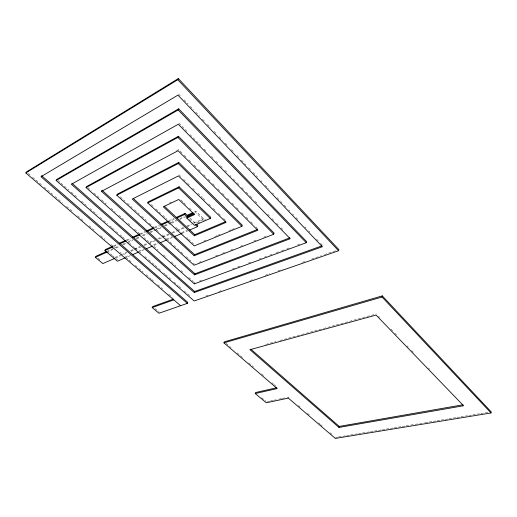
<?xml version="1.0" encoding="UTF-8"?>
<svg xmlns="http://www.w3.org/2000/svg" width="517" height="517" viewBox="0 0 517 517"><rect width="100%" height="100%" fill="white"/><g stroke="black" fill="none" stroke-linecap="round" stroke-linejoin="round"><path stroke-width="0.39" stroke-dasharray="2.58 1.94" d="M288.324 398.096L288.602 397.088L285.462 397.76M189.868 217.961L195.368 223.163L203.2 219.744L203.653 218.646L195.956 211.266L193.746 212.261M195.956 211.266L195.491 212.364L203.2 219.744M176.491 150.712L178.617 149.587L182.029 152.993M169.408 203.026L171.515 202.031M113.456 245.892L117.107 244.237M125.877 240.263L130.265 238.272M139.764 233.962L144.883 231.648M154.383 227.338L158.764 225.347M169.001 220.714L174.113 218.394M113.507 246.674L117.895 244.69M126.775 240.676L130.853 238.828M140.488 234.466L145.477 232.211M154.686 228.049L159.785 225.742M174.184 219.227L169.382 221.399L172.29 224.094M106.916 251.352L114.276 248.037M115.013 247.708L118.69 246.047M122.367 244.392L125.314 243.068M128.255 241.743L132.669 239.752M136.352 238.098L139.293 236.773M142.233 235.448L146.654 233.464M149.594 232.139L155.481 229.483M156.218 229.154L161.369 226.834M164.309 225.509L170.196 222.859M170.933 222.53L176.084 220.21M179.767 218.555L184.181 216.565M113.061 249.388L107.937 251.689L111.982 255.127M115.982 248.076L119.64 246.428M123.298 244.787L132.811 240.515M136.469 238.873L140.126 237.232M143.047 235.914L147.442 233.942M150.363 232.631L162.067 227.377M164.994 226.058L170.849 223.428M171.579 223.105L176.698 220.804M179.625 219.486L186.941 216.203M115.142 257.401L120.306 255.139M121.043 254.816L126.943 252.238M130.633 250.622L133.58 249.33M134.317 249.007L140.223 246.422M143.907 244.806L146.86 243.513M149.807 242.221L154.234 240.289M157.924 238.673L161.608 237.057M162.351 236.734L168.988 233.826M171.935 232.534L176.362 230.595M177.098 230.272L183.735 227.37M186.689 226.078L191.116 224.139M194.062 222.846L203.653 218.646M115.453 258.073L120.629 255.812M123.589 254.519L127.292 252.903M130.988 251.288L133.948 249.995M134.691 249.672L140.611 247.087M144.308 245.472L148.011 243.856M148.747 243.533L155.41 240.618M159.113 239.003L162.073 237.71M162.81 237.387L169.473 234.479M172.432 233.186L176.872 231.248M177.609 230.925L184.272 228.016M187.232 226.724L191.671 224.779M197.791 223.001L199.943 222.064M203.543 220.494L205.701 219.557M125.34 256.981L129.043 255.379M138.666 251.21L143.112 249.291M153.478 244.806L157.924 242.88M166.81 239.035L171.993 236.792M181.622 232.624L186.805 230.382M130.497 255.579L126.09 257.479L128.526 259.573M144.198 249.659L139.416 251.727L141.231 253.317M153.904 245.472L158.202 243.617M172.555 237.419L167.437 239.623L173.318 244.961M188.382 230.582L182.184 233.257L183.89 234.841M203.62 241.161L205.856 240.243M214.781 236.56L217.011 235.642M217.76 235.332L219.99 234.414M228.915 230.731L231.151 229.813M231.894 229.509L234.123 228.585M199 262.423L201.255 261.544M215.524 255.98L217.773 255.101M222.284 253.343L224.533 252.464M230.543 250.118L234.298 248.651M240.308 246.305L242.563 245.426M253.828 241.032L256.083 240.153M263.592 237.219L265.848 236.34M199.297 281.132L201.565 280.298M232.553 268.872L234.815 268.039M237.839 266.921L240.108 266.087M248.418 263.024L250.687 262.19M258.998 259.12L261.266 258.287M264.29 257.175L266.559 256.335M269.583 255.224L271.845 254.383M276.382 252.716L278.65 251.876M281.675 250.764L283.936 249.931M286.961 248.813L289.229 247.979M297.54 244.916L299.808 244.076M205.96 295.976L208.241 295.181M218.872 291.472L221.153 290.677M250.008 280.602L254.564 279.012M265.195 275.303L269.751 273.713M278.107 270.798L282.663 269.202M302.406 262.313L304.687 261.518M311.518 259.133L321.393 255.689M324.43 254.623L336.58 250.383M265.848 344.38L275.962 341.595M279.852 340.522L376.337 313.942M267.386 401.638L269.745 401.134M270.533 400.966L272.886 400.455M273.674 400.287L278.392 399.279M279.174 399.111L281.532 398.607M282.321 398.439L284.673 397.928M335.578 437.44L337.956 437.046M338.751 436.917L341.924 436.393M342.719 436.264L345.892 435.741M346.687 435.611L349.867 435.088M350.655 434.959L353.835 434.435M354.63 434.306L357.803 433.782M358.598 433.653L361.771 433.13M362.566 433L365.739 432.477M366.534 432.348L369.707 431.824M370.502 431.695L373.675 431.172M374.47 431.042L377.643 430.519M378.438 430.39L381.617 429.866M382.406 429.737L385.585 429.213M386.373 429.078L389.553 428.561M390.348 428.425L393.521 427.908M394.316 427.772L397.489 427.255M398.284 427.12L401.457 426.596M402.252 426.467L405.425 425.943M406.22 425.814L424.476 422.809M425.271 422.68L428.444 422.156M429.239 422.027L432.412 421.504M433.207 421.374L436.38 420.851M437.175 420.722L440.348 420.198M441.143 420.069L444.316 419.546M445.111 419.416L448.291 418.893M449.079 418.764L452.259 418.24M453.054 418.111L456.227 417.587M457.022 417.458L460.195 416.935M460.99 416.805L464.163 416.282M464.957 416.153L468.131 415.629M468.925 415.5L472.099 414.977M472.893 414.847L476.067 414.324M476.861 414.195L480.034 413.671M480.829 413.542L488.772 412.23M155.074 308.643L159.378 312.236M261.68 397.689L265.984 401.289M98.172 258.242L99.897 259.683M112.564 255.618L117.437 259.767M28.312 173.486L30.141 175.056M32.571 177.144L41.703 184.989M44.132 187.076L52.656 194.398M55.086 196.486L62.389 202.761M66.648 206.419L73.343 212.17M77.602 215.828L83.689 221.056M89.17 225.761L94.036 229.942M100.731 235.694L104.99 239.352M111.077 244.58L114.709 247.701M120.099 252.335L121.295 253.362M129.134 260.096L131.57 262.19M135.228 265.331L138.278 267.948M138.886 268.472L141.322 270.565M141.929 271.089L143.151 272.136M146.195 274.753L151.074 278.941M151.681 279.464L153.51 281.035M157.775 284.699L162.648 288.887M168.742 294.121L172.4 297.262M226.142 343.43L231.034 347.631M237.148 352.885L242.654 357.615M248.767 362.869L253.66 367.07M261.608 373.901L263.444 375.478M272.007 382.832L273.235 383.879M273.842 384.409L276.899 387.033M298.367 405.47L300.196 407.047M307.518 413.335L309.347 414.905M318.498 422.764L320.327 424.341M320.934 424.864L322.156 425.911M330.085 432.723L331.914 434.293M57.949 180.498L60.366 182.611M60.967 183.134L68.813 189.998M71.23 192.111L77.873 197.914M81.492 201.081L86.326 205.307M89.945 208.474L97.19 214.807M100.208 217.45L107.452 223.783M109.869 225.89L111.678 227.474M112.286 228.003L115.905 231.17M116.512 231.7L117.714 232.753M120.131 234.867L121.941 236.45M122.548 236.98L124.358 238.563M129.78 243.307L130.988 244.36M133.392 246.46L134.601 247.514M135.202 248.044L137.606 250.15M144.87 256.497L147.901 259.146M148.508 259.676L151.539 262.326M152.14 262.856L154.57 264.975M155.171 265.505L161.233 270.805M163.656 272.924L164.871 273.984M165.479 274.514L170.933 279.283M173.964 281.933L178.203 285.642M178.811 286.172L180.633 287.762M184.265 290.942L190.327 296.241M87.838 187.581L91.431 190.779M93.823 192.906L99.206 197.701M101.603 199.833L106.386 204.099M111.174 208.357L115.362 212.093M118.955 215.285L123.737 219.551M127.925 223.279L130.917 225.942M134.51 229.141L139.894 233.936M143.952 237.555L146.266 239.61M146.841 240.121L150.88 243.72M153.795 246.312L158.008 250.073M163.437 254.9L167.049 258.119M171.269 261.873L176.09 266.171M180.905 270.462L183.315 272.608M188.737 277.435L193.558 281.733M120.299 196.835L125.043 201.139M127.415 203.291L132.158 207.601M134.53 209.753L139.273 214.057M141.645 216.209L146.389 220.513M149.348 223.202L153.497 226.969M156.425 229.626L159.32 232.256M162.222 234.886L166.28 238.576M173.906 245.497L176.846 248.166M177.434 248.703L180.375 251.372M180.963 251.902L183.91 254.571M186.262 256.71L190.967 260.982M193.319 263.114L194.495 264.181M151.184 204.545L153.53 206.722M155.882 208.894L160.574 213.243M162.926 215.421L167.036 219.227M175.786 227.331L178.695 230.026M186.734 237.471L187.871 238.524M188.44 239.048L191.284 241.685M191.852 242.208L193.558 243.791M189.403 219.046L192.712 222.174M193.261 222.691L194.36 223.738M180.931 199.982L183.186 202.141M183.748 202.677L186.566 205.372M189.39 208.067L191.645 210.225M178.94 174.811L180.659 176.491M183.522 179.289L186.96 182.65M187.535 183.212L190.398 186.01M192.686 188.253L194.98 190.489M197.843 193.287L202.431 197.765M203 198.328L205.863 201.126M208.732 203.924L211.02 206.167M213.314 208.403L216.177 211.201M218.471 213.443L220.759 215.679M223.628 218.484L226.491 221.282M184.304 155.268L186.572 157.543M188.847 159.818L191.122 162.086M193.965 164.929L196.234 167.204M198.509 169.479L200.783 171.754M203.62 174.591L205.327 176.297M208.17 179.141L210.445 181.415M212.713 183.69L214.988 185.958M217.831 188.802L219.538 190.508M222.375 193.352L224.649 195.626M227.493 198.463L229.199 200.169M232.036 203.013L233.742 204.719M236.586 207.563L238.292 209.269M241.697 212.674L243.404 214.381M246.247 217.224L247.953 218.93M250.79 221.767L252.496 223.473M255.909 226.885L257.608 228.592M178.869 123.104L187.852 132.307M190.094 134.607L198.515 143.241M199.077 143.816L201.32 146.117M204.131 148.993L206.936 151.869M211.427 156.47L213.107 158.196M215.919 161.071L218.161 163.372M220.404 165.673L222.653 167.973M224.895 170.274L227.144 172.575M229.949 175.457L231.073 176.607M233.316 178.908L236.683 182.359M237.245 182.934L238.932 184.659M241.736 187.535L243.985 189.836M246.228 192.137L249.595 195.588M250.157 196.163L252.399 198.463M255.211 201.339L256.891 203.065M267.56 213.999L269.803 216.3M272.052 218.601L274.294 220.901M276.537 223.202L278.224 224.927M281.028 227.803L282.715 229.529M378.58 316.262L379.698 317.425M390.904 329.058L392.584 330.802M394.826 333.129L396.507 334.874M407.157 345.918L408.275 347.081M411.635 350.571L413.316 352.316M428.444 368.02L429.569 369.183M178.52 93.984L181.305 96.912M184.091 99.839L187.988 103.93M190.211 106.276L193.552 109.785M195.781 112.124L199.678 116.222M202.457 119.149L205.243 122.077M207.472 124.416L210.807 127.932M214.148 131.441L216.377 133.78M219.163 136.708L222.497 140.223M225.283 143.144L228.068 146.072M231.409 149.587L233.632 151.927M236.973 155.436L239.203 157.782M241.426 160.121L245.879 164.8M248.664 167.728L250.894 170.074M253.117 172.413L257.569 177.092M260.911 180.607L262.022 181.777M265.363 185.286L268.704 188.802M272.601 192.899L273.713 194.069M277.054 197.578L280.395 201.094M280.951 201.675L282.069 202.845M284.292 205.191L285.966 206.942M288.745 209.87L289.863 211.039M292.641 213.967L293.759 215.137M295.983 217.476L298.212 219.822M304.888 226.84L306.006 228.016M308.785 230.937L309.903 232.114M316.578 239.132L318.252 240.89M320.475 243.229L322.149 244.987"/><path stroke-width="0.78" d="M255.217 393.54L266.313 402.788L288.324 398.096L335.352 438.429L491.034 412.96L491.15 411.842L382.302 295.873L224.307 341.853L223.951 342.874L277.222 388.571L255.217 393.54L255.521 392.552L276.724 387.737M491.034 412.96L382.05 297.023L382.302 295.873M338.984 427.423L249.95 349.699L376.092 315.073L463.6 405.761L338.984 427.423L339.217 426.422L250.887 349.195M194.314 213.78L187.206 216.966L186.734 218.058L194.457 225.347L210.283 218.471L210.729 217.366L179.089 186.792L148.25 201.83L147.739 202.91L194.256 245.924L241.891 226.33L242.305 225.212L178.779 162.422L117.34 194.146L116.79 195.213L194.062 265.253L273.726 234.253L274.107 233.122L178.449 136.288L86.643 186.514L86.068 187.574L194.347 283.859L306.264 242.712L306.607 241.568L178.695 108.816L56.741 179.438L56.133 180.485L194.166 300.991L338.545 250.745L338.855 249.588L178.339 78.571L26.49 171.915L25.85 172.949L180.62 305.709M289.817 237.865L194.961 273.81L102.056 190.275L101.494 191.342L194.534 274.876L290.211 238.718L178.326 124.229L71.359 184.272L194.256 292.551L194.67 291.504L321.949 245.846M194.347 283.859L194.767 282.805M173.486 299.104L152.612 306.587L152.185 307.596L158.958 313.25L187.341 303.369L187.749 302.335L41.586 175.67M194.534 274.876L194.961 273.81M186.734 218.058L194.56 214.561L178.746 199.465L163.288 206.781L194.353 235.797L226.058 222.394L178.43 175.922L132.236 199.058L194.159 255.734L194.592 254.661L257.434 229.458M189.758 229.987L197.462 226.666L197.914 225.574L196.389 224.126M194.353 235.797L194.806 234.712L225.755 221.593M176.924 217.987L184.608 214.51L185.08 213.418L188.77 216.914M147.739 202.91L178.591 187.897L179.089 186.792M116.79 195.213L178.268 163.534L178.779 162.422M86.068 187.574L177.913 137.406L178.449 136.288M56.133 180.485L178.145 109.947L178.695 108.816M125.366 257.789L117.443 261.214L104.906 250.564L105.41 249.537L112.719 246.228M114.748 258.384L102.844 263.586L95.374 257.33L95.878 256.316L106.179 251.682M25.85 172.949L177.764 79.708L178.339 78.571M101.494 191.342L178.094 150.706L257.783 230.285L194.159 255.734M119.298 243.242L125.146 240.592M132.455 237.277L139.034 234.298M146.343 230.983L153.652 227.667M160.961 224.359L168.271 221.043M176.31 217.398L185.08 213.418M104.906 250.564L112.79 246.997M120.086 243.701L126.103 240.974M133.573 237.594L139.797 234.783M147.616 231.248L153.976 228.365M161.97 224.753L168.71 221.703M187.122 215.24L193.009 212.59M95.374 257.33L107.239 251.999M187.671 215.873L193.358 213.321M132.695 254.629L138.743 252.018M146.246 248.78L152.496 246.079M160.348 242.686L166.732 239.933M174.752 236.469L181.512 233.548M152.185 307.596L173.809 299.866M194.256 292.551L322.375 246.725L177.958 95.115L40.966 176.711L187.341 303.369M223.951 342.874L382.05 297.023M339.217 426.422L462.948 404.792M71.947 183.225L194.67 291.504M133.354 198.515L194.592 254.661M164.361 206.225L194.806 234.712M184.608 214.51L187.206 216.966M195.42 224.74L197.462 226.666M178.591 187.897L210.283 218.471M178.268 163.534L241.891 226.33M177.913 137.406L273.726 234.253M178.145 109.947L306.264 242.712M177.764 79.708L338.545 250.745"/></g></svg>
